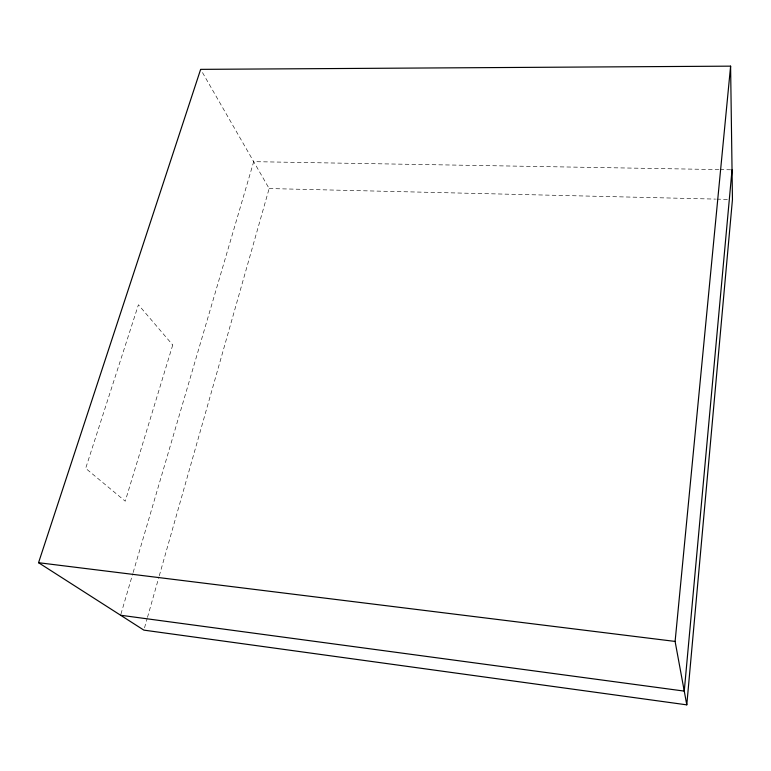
<?xml version="1.0" encoding="UTF-8"?>
<svg xmlns="http://www.w3.org/2000/svg" width="771" height="771" viewBox="0 0 771 771"><rect width="100%" height="100%" fill="white"/><g stroke="black" fill="none" stroke-linecap="round" stroke-linejoin="round"><path stroke-width="0.58" stroke-dasharray="3.85 2.89" d="M144.524 627.816L147.145 618.573M147.473 617.417L158.951 576.959M159.279 575.802L269.146 188.548L200.643 69.361M120.941 614.082L132.795 573.682M133.132 572.535L253.698 161.659L718.813 169.581M720.018 169.61L730.831 169.793M269.146 188.548L715.604 199.101M716.808 199.13L727.641 199.39M172.733 344.984L125.239 501.179L85.668 468.344L138.423 304.776L172.733 344.984"/><path stroke-width="1.16" d="M686.788 704.848L732.45 199.506L730.6 66.152L200.643 69.361L38.55 562.705L143.869 630.129L686.788 704.848L675.107 641.424L730.6 66.152M732.036 169.813L684.253 691.105L120.594 615.239M38.55 562.705L675.107 641.424"/></g></svg>
